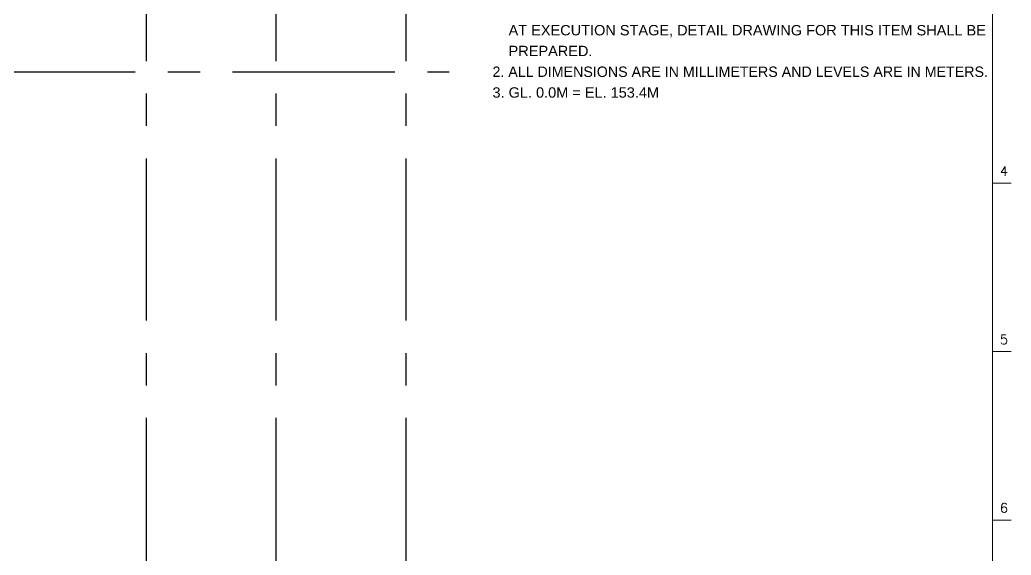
# Model space of a CAD drawing. Header units: millimetres. Extents: x -300 to 383236, y -195106 to -144646.
# Drawn here: x 125229 to 148131, y -169876 to -157499 of the extents above; entities that cross this region are included whole.
import ezdxf
from ezdxf.enums import TextEntityAlignment as Align

# ---------------------------------------------------------------- set-up
doc = ezdxf.new("R2010")
doc.units = ezdxf.units.MM
doc.header["$LTSCALE"] = 60
doc.linetypes.add('CENTER', pattern=[2, 1.25, -0.25, 0.25, -0.25])
for name, color, linetype in [('1', 7, 'Continuous'), ('1CEN', 20, 'CENTER'), ('C_TEXT_01', 2, 'Continuous')]:
    doc.layers.add(name, color=color, linetype=linetype)
doc.layers.add('TAN-TIT', color=30, linetype='Continuous', lineweight=0)
doc.styles.add('Arial', font='arial.ttf')
doc.styles.add('COM', font='COMPLEX', dxfattribs={"height": 5})

# ---------------------------------------------------------------- blocks, each defined once
blk = doc.blocks.new('BORDER')
at = {"layer": 'TAN-TIT'}
for p, q in [((232823, 3520), (232823, 164680)), ((232823, 112766), (234266, 112766)), ((232823, 99787), (234266, 99787)), ((232823, 86808), (234266, 86808))]:
    blk.add_line(p, q, dxfattribs=at)
at = {"layer": 'TAN-TIT', "style": 'COM'}
for s, p in [('4', (233400, 113342)), ('5', (233400, 100364)), ('6', (233400, 87385))]:
    blk.add_text(s, height=721, dxfattribs=at).set_placement(p)

msp = doc.modelspace()

# ---------------------------------------------------------------- linework, layer by layer
at = {"layer": '1CEN', "color": 1, "ltscale": 50}
for p, q in [((128144.9, -154702.1), (128144.9, -192702.1)), ((131144.9, -154702.1), (131144.9, -192702.1)), ((134144.9, -154702.1), (134144.9, -192702.1)), ((82144.9, -158702.1), (135144.9, -158702.1))]:
    msp.add_line(p, q, dxfattribs=at)

# ---------------------------------------------------------------- block references
at = {"layer": '1', "xscale": 0.3, "yscale": 0.3, "zscale": 0.3}
msp.add_blockref('BORDER', (77851.8, -195106.1), dxfattribs=at)

# ---------------------------------------------------------------- texts
at = {"layer": 'C_TEXT_01', "style": 'Arial'}
for s, p in [('    AT EXECUTION STAGE, DETAIL DRAWING FOR THIS ITEM SHALL BE', (136148.3, -157739.4)), ('    PREPARED.', (136148.3, -158219.4)), ('3. GL. 0.0M = EL. 153.4M', (136148.3, -159179.4))]:
    msp.add_text(s, height=240, dxfattribs=at).set_placement(p, align=Align.MIDDLE_LEFT)
at = {"layer": 'C_TEXT_01', "style": 'Arial', "width": 0.98}
msp.add_text('2. ALL DIMENSIONS ARE IN MILLIMETERS AND LEVELS ARE IN METERS.', height=240, dxfattribs=at).set_placement((136148.3, -158699.4), align=Align.MIDDLE_LEFT)

doc.saveas('drawing.dxf')
